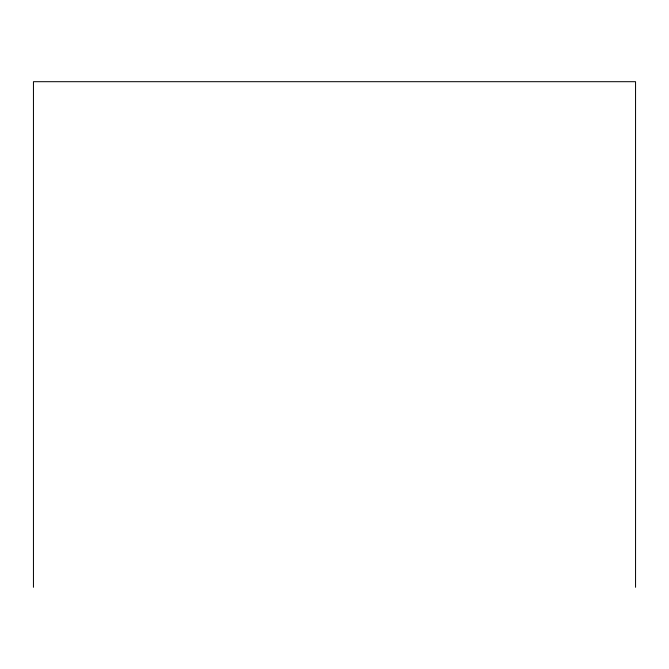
<?xml version="1.0" encoding="UTF-8"?>
<svg xmlns="http://www.w3.org/2000/svg" width="669" height="669" viewBox="0 0 669 669"><rect width="100%" height="100%" fill="white"/><g stroke="black" fill="none" stroke-linecap="round" stroke-linejoin="round"><path stroke-width="1" d="M635.55 587.307L635.55 81.693L33.45 81.693L33.45 587.307"/></g></svg>
